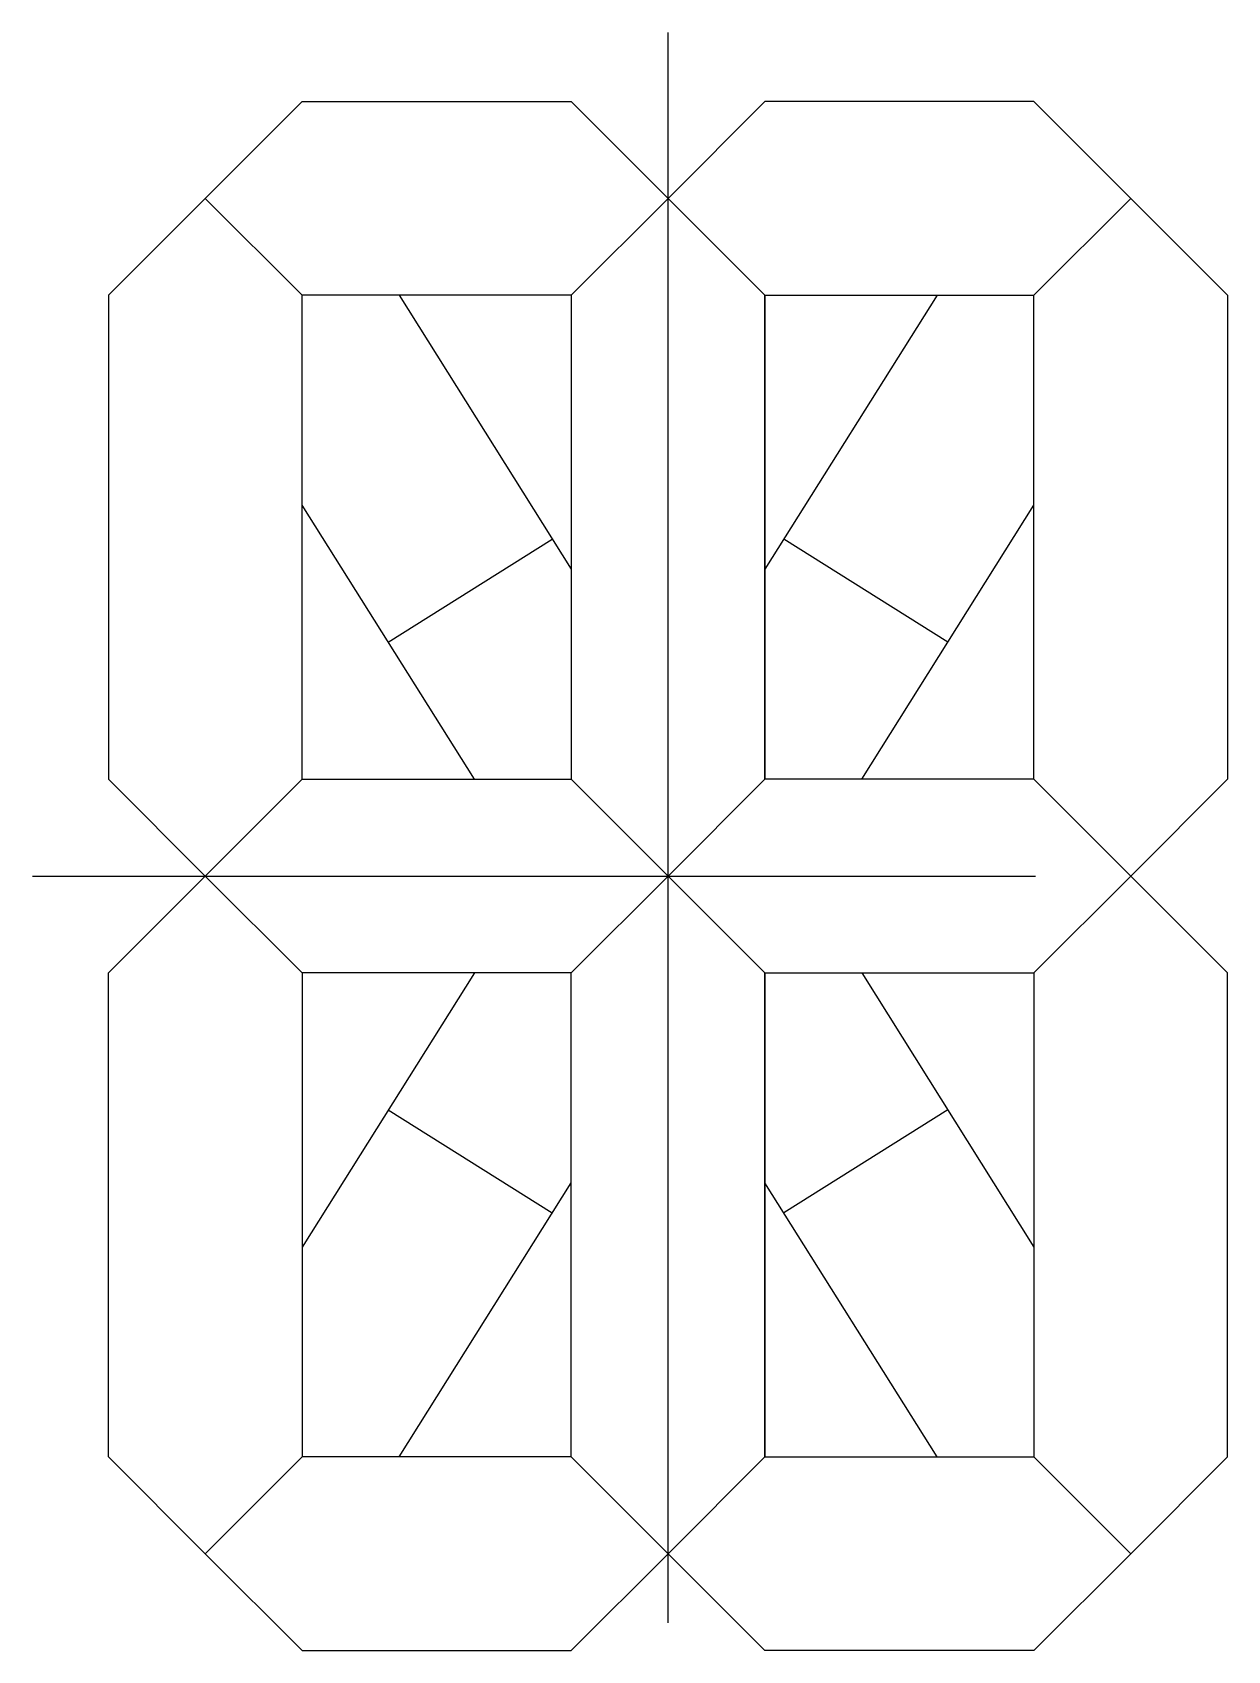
# Model space of a CAD drawing. Header units: millimetres. Extents: x -25 to 148, y -14 to 220.
import ezdxf

# ---------------------------------------------------------------- set-up
doc = ezdxf.new("R2010")
doc.units = ezdxf.units.MM
doc.layers.get('0').update_dxf_attribs({"linetype": 'CONTINUOUS'})

msp = doc.modelspace()

# ---------------------------------------------------------------- linework, layer by layer
for p, q in [((66.89, -10), (66.89, 220)), ((0, 196), (14, 210)), ((14, 210), (52.89, 210)), ((52.89, 210), (66.89, 196)), ((80.89, 210), (66.89, 196)), ((119.78, 210), (80.89, 210)), ((133.78, 196), (119.78, 210)), ((0, 196), (-14, 182)), ((14, 182), (0, 196)), ((66.89, 196), (52.89, 182)), ((80.89, 182), (66.89, 196)), ((66.89, 196), (80.89, 182)), ((119.78, 182), (133.78, 196)), ((133.78, 196), (147.78, 182)), ((-14, 182), (-14, 112)), ((14, 112), (14, 182)), ((52.89, 182), (14, 182)), ((28, 182), (52.89, 142.36)), ((52.89, 182), (52.89, 112)), ((80.89, 112), (80.89, 182)), ((105.78, 182), (80.89, 142.36)), ((80.89, 182), (119.78, 182)), ((80.89, 182), (80.89, 112)), ((119.78, 112), (119.78, 182)), ((147.78, 182), (147.78, 112)), ((38.89, 112), (14, 151.64)), ((94.89, 112), (119.78, 151.64)), ((26.44, 131.82), (50.16, 146.71)), ((107.33, 131.82), (83.62, 146.71)), ((-14, 112), (0, 98)), ((0, 98), (14, 112)), ((0, 98), (14, 112)), ((14, 112), (52.89, 112)), ((52.89, 112), (66.89, 98)), ((52.89, 112), (66.89, 98)), ((66.89, 98), (80.89, 112)), ((80.89, 112), (66.89, 98)), ((80.89, 112), (66.89, 98)), ((119.78, 112), (80.89, 112)), ((133.78, 98), (119.78, 112)), ((133.78, 98), (119.78, 112)), ((147.78, 112), (133.78, 98)), ((-25, 98), (120, 98)), ((-14, 84), (0, 98)), ((0, 98), (14, 84)), ((52.89, 84), (66.89, 98)), ((66.89, 98), (80.89, 84)), ((80.89, 84), (66.89, 98)), ((133.78, 98), (119.78, 84)), ((147.78, 84), (133.78, 98)), ((-14, 14), (-14, 84)), ((14, 84), (14, 14)), ((52.89, 84), (14, 84)), ((38.89, 84), (14, 44.36)), ((52.89, 14), (52.89, 84)), ((80.89, 84), (80.89, 14)), ((80.89, 84), (119.78, 84)), ((80.89, 14), (80.89, 84)), ((94.89, 84), (119.78, 44.36)), ((119.78, 84), (119.78, 14)), ((147.78, 14), (147.78, 84)), ((26.44, 64.18), (50.16, 49.29)), ((107.33, 64.18), (83.62, 49.29)), ((28, 14), (52.89, 53.64)), ((105.78, 14), (80.89, 53.64)), ((0, 0), (-14, 14)), ((14, 14), (0, 0)), ((52.89, 14), (14, 14)), ((66.89, 0), (52.89, 14)), ((80.89, 14), (66.89, 0)), ((66.89, 0), (80.89, 14)), ((80.89, 14), (119.78, 14)), ((119.78, 14), (133.78, 0)), ((133.78, 0), (147.78, 14)), ((0, 0), (14, -14)), ((52.89, -14), (66.89, 0)), ((80.89, -14), (66.89, 0)), ((133.78, 0), (119.78, -14)), ((14, -14), (52.89, -14)), ((119.78, -14), (80.89, -14))]:
    msp.add_line(p, q)

doc.saveas('drawing.dxf')
